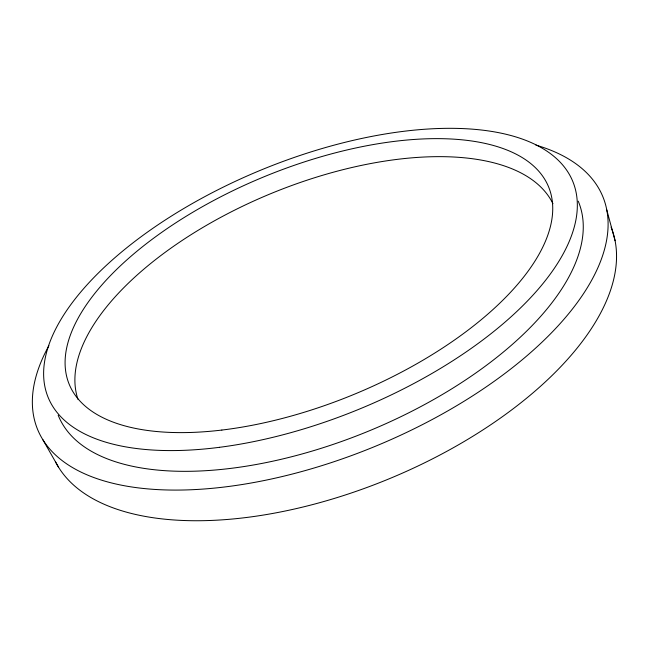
<?xml version="1.0" encoding="UTF-8"?>
<svg xmlns="http://www.w3.org/2000/svg" width="649" height="649" viewBox="0 0 649 649"><rect width="100%" height="100%" fill="white"/><g stroke="black" fill="none" stroke-linecap="round" stroke-linejoin="round"><path stroke-width="0.97" d="M42.769 439.568L58.524 467.191M606.774 209.927L615.082 240.706M611.082 227.15A301.663 148.71 -22.4 0 1 393.61 476.934A301.663 148.71 -22.4 0 1 55.546 461.893M77.969 399.33A256.972 120.43 -22.4 0 1 271.104 193.524A256.972 120.43 -22.4 0 1 552.956 203.697M535.912 145.092A305.647 144.167 -22.4 0 1 544.389 339.889A305.647 144.167 -22.4 0 1 179.805 490.06A305.647 144.167 -22.4 0 1 48.91 345.69M578.235 201.174A281.187 132.185 -22.4 0 1 368.518 431.139A281.187 132.185 -22.4 0 1 58.175 415.182M221.853 430.06A259.227 117.737 -22.4 0 0 549.679 189.768A259.227 117.737 -22.4 0 0 155.192 237.047A259.227 117.737 -22.4 0 0 221.853 430.06M219.54 447.307A283.67 129.24 -22.4 0 0 573.221 182.531A283.67 129.24 -22.4 0 0 138.691 238.516A283.67 129.24 -22.4 0 0 219.54 447.307"/></g></svg>
